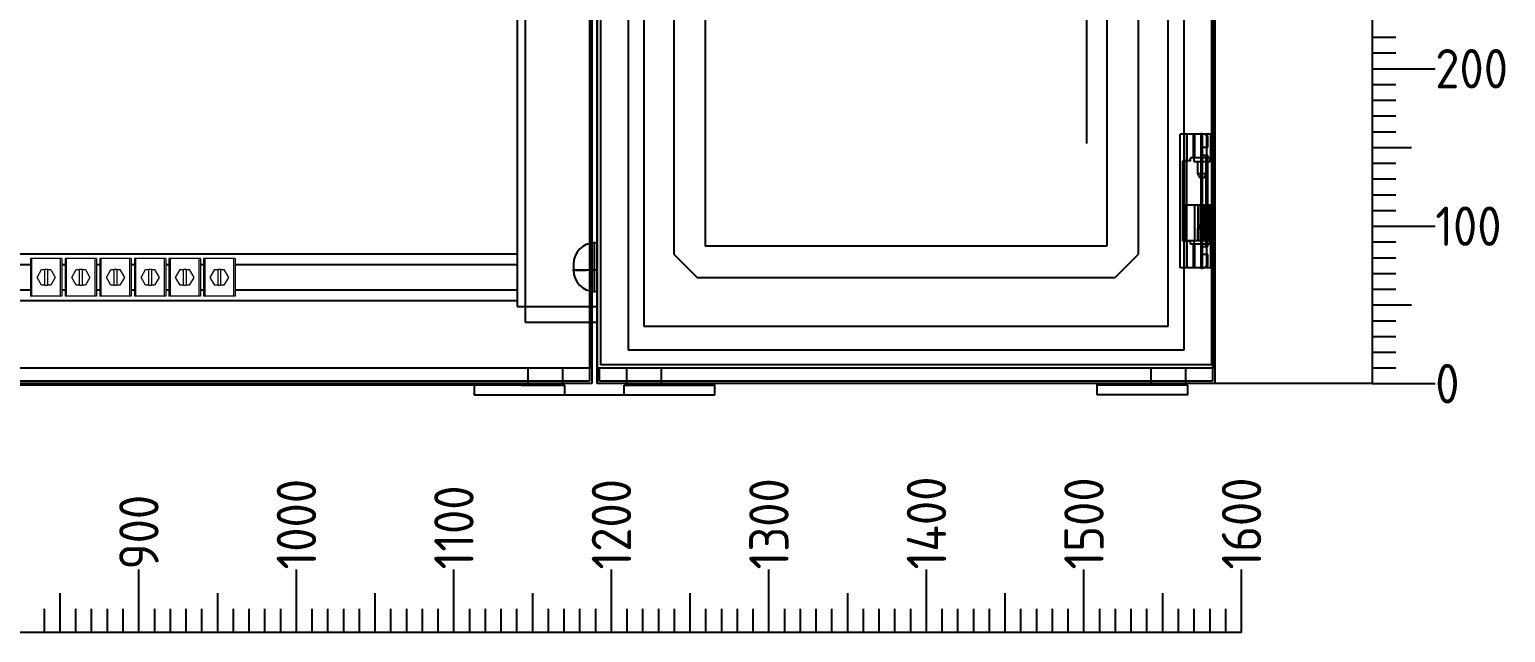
# Model space of a CAD drawing. Header units: millimetres. Extents: x 0 to 69574, y -5 to 41746.
# Drawn here: x 34810 to 35747, y 10609 to 10992 of the extents above; entities that cross this region are included whole.
import ezdxf
from ezdxf.enums import TextEntityAlignment as Align

# ---------------------------------------------------------------- set-up
doc = ezdxf.new("R2010")
doc.units = ezdxf.units.MM
doc.set_wipeout_variables(frame=1)
doc.layers.add('! NO PLOT !', color=7, linetype='Continuous', true_color=0xff75dd, plot=False)
doc.layers.add('000-PI-Oprema', color=30, linetype='Continuous', lineweight=5)
doc.layers.add('000-PI-ORMAR', color=2, linetype='Continuous')
doc.layers.add('004-PI-DIN Šina', color=3, linetype='Continuous')
doc.styles.add('PI0', font='isocpeur.ttf', dxfattribs={"width": 0.9})

# ---------------------------------------------------------------- blocks, each defined once
blk = doc.blocks.new('800mm bez ploce')
at = {"layer": '000-PI-ORMAR'}
for p, q in [((47920.01, 47274.57), (47920.01, 45290.07)), ((47921.51, 47274.57), (47921.51, 45290.07)), ((47921.52, 45290.07), (47921.52, 47274.57)), ((47129.52, 45290.07), (47921.52, 45290.07)), ((47881.01, 45290.07), (47881.01, 45279.07)), ((47903.01, 45290.07), (47903.01, 45279.07)), ((47920.01, 45290.07), (47920.01, 45281.57)), ((47921.51, 45290.07), (47921.51, 45280.07)), ((47903.01, 45281.57), (47148.01, 45281.57)), ((47903.01, 45280.07), (47148.01, 45280.07)), ((47876.64, 45279.07), (47174.38, 45279.07)), ((47846.82, 45279.07), (47846.82, 45273.07)), ((47876.64, 45279.07), (47898.75, 45279.07)), ((47898.75, 45279.07), (47903.01, 45279.07)), ((47920.01, 45281.57), (47903.01, 45281.57)), ((47921.51, 45280.07), (47903.01, 45280.07)), ((47903.01, 45279.07), (47904.47, 45279.07)), ((47904.47, 45273.07), (47904.47, 45279.07)), ((47846.82, 45273.07), (47904.47, 45273.07))]:
    blk.add_line(p, q, dxfattribs=at)
blk = doc.blocks.new('*U949')
at = {"layer": '004-PI-DIN Šina', "ltscale": 0.25}
for p, q in [((0, 15), (697.49, 15)), ((0, -15), (0, 15)), ((697.49, 15), (697.49, -15)), ((697.49, 8), (0, 8)), ((0, -8), (697.49, -8)), ((697.49, -15), (0, -15))]:
    blk.add_line(p, q, dxfattribs=at)
blk = doc.blocks.new('3240252_WCC_14-select__2', base_point=(55.67, 813.89))
at = {"layer": '000-PI-Oprema'}
for p, q in [((55.67, 837.89), (55.67, 813.89)), ((56.54, 837.89), (55.67, 837.89)), ((74.8, 837.89), (56.54, 837.89)), ((56.54, 813.89), (56.54, 837.89)), ((75.67, 837.89), (74.8, 837.89)), ((74.8, 813.89), (74.8, 837.89)), ((75.67, 837.89), (75.67, 813.89)), ((59.9, 825.89), (62.79, 830.89)), ((62.79, 820.89), (59.9, 825.89)), ((62.79, 830.89), (64.87, 830.89)), ((64.87, 820.89), (64.87, 830.89)), ((66.47, 830.89), (64.87, 830.89)), ((66.47, 830.89), (68.56, 830.89)), ((66.47, 830.89), (66.47, 820.89)), ((68.56, 830.89), (71.45, 825.89)), ((71.45, 825.89), (68.56, 820.89)), ((64.87, 820.89), (62.79, 820.89)), ((64.87, 820.89), (66.47, 820.89)), ((68.56, 820.89), (66.47, 820.89)), ((56.54, 813.89), (55.67, 813.89)), ((74.8, 813.89), (56.54, 813.89)), ((75.67, 813.89), (74.8, 813.89))]:
    blk.add_line(p, q, dxfattribs=at)
blk = doc.blocks.new('Drfsicht1', base_point=(65.67, 825.89))
blk.add_wipeout([(55.67, 837.89), (75.67, 837.89), (75.67, 813.89), (55.67, 813.89)])
at = {"layer": '000-PI-Oprema'}
blk.add_blockref('3240252_WCC_14-select__2', (55.67, 813.89), dxfattribs=at)
blk = doc.blocks.new('poveznica montaznih ploca 2100mm')
at = {"layer": '! NO PLOT !'}
for p, q in [((59472.54, 55742.17), (59472.54, 53847.74)), ((59477.54, 55740.77), (59477.54, 53837.74)), ((59565.54, 55740.77), (59565.54, 53837.74)), ((59570.54, 55742.17), (59570.54, 53847.74)), ((59521.54, 53856.71), (59521.54, 53888.77)), ((59535.57, 53870.74), (59507.5, 53870.74)), ((59508.17, 53874.74), (59508.17, 53870.74)), ((59508.17, 53870.74), (59516.28, 53870.74)), ((59534.9, 53870.74), (59526.79, 53870.74)), ((59534.9, 53874.74), (59534.9, 53870.74)), ((59472.54, 53847.74), (59570.54, 53847.74)), ((59477.54, 53847.74), (59477.54, 53837.74)), ((59565.54, 53847.74), (59565.54, 53837.74)), ((59477.54, 53837.74), (59565.54, 53837.74))]:
    blk.add_line(p, q, dxfattribs=at)
for centre, start, end in [((59521.54, 53874.74), 0, 180), ((59521.54, 53870.74), 180, 0)]:
    blk.add_arc(centre, 13.36, start, end, dxfattribs=at)
blk = doc.blocks.new('skala_2300')
for p, q in [((0, 540), (0, 0)), ((0, 220), (15, 220)), ((0, 210), (15, 210)), ((0, 200), (40, 200)), ((0, 200), (40, 200)), ((0, 200), (40, 200)), ((0, 200), (40, 200)), ((0, 200), (40, 200)), ((0, 200), (40, 200)), ((0, 200), (40, 200)), ((0, 200), (40, 200)), ((0, 190), (15, 190)), ((0, 180), (15, 180)), ((0, 170), (15, 170)), ((0, 160), (15, 160)), ((0, 150), (25, 150)), ((0, 140), (15, 140)), ((0, 130), (15, 130)), ((0, 120), (15, 120)), ((0, 110), (15, 110)), ((0, 100), (40, 100)), ((0, 90), (15, 90)), ((0, 80), (15, 80)), ((0, 70), (15, 70)), ((0, 60), (15, 60)), ((0, 50), (25, 50)), ((0, 40), (15, 40)), ((0, 30), (15, 30)), ((0, 20), (15, 20)), ((0, 10), (15, 10)), ((0, 0), (40, 0))]:
    blk.add_line(p, q)
at = {"style": 'PI0', "width": 0.9}
for s, p in [('200', (40, 200)), ('100', (40, 100)), ('0', (40, 0))]:
    blk.add_text(s, height=25, dxfattribs=at).set_placement(p, align=Align.MIDDLE_LEFT)

msp = doc.modelspace()

# ---------------------------------------------------------------- linework, layer by layer
at = {"layer": '! NO PLOT !', "ltscale": 0.25}
for p, q in [((35662.568, 10766.904), (35530.578, 10766.904)), ((35150.044, 10759.904), (35187.621, 10759.904))]:
    msp.add_line(p, q, dxfattribs=at)
at = {"color": 7}
for p, q in [((34879.571, 10608.904), (34879.571, 10648.904)), ((34979.571, 10608.904), (34979.571, 10648.904)), ((34979.571, 10608.904), (34979.571, 10648.904)), ((34979.571, 10608.904), (34979.571, 10648.904)), ((34979.571, 10608.904), (34979.571, 10648.904)), ((34979.571, 10608.904), (34979.571, 10648.904)), ((34979.571, 10608.904), (34979.571, 10648.904)), ((35079.571, 10608.904), (35079.571, 10648.904)), ((35179.571, 10608.904), (35179.571, 10648.904)), ((35179.571, 10608.904), (35179.571, 10648.904)), ((35179.571, 10608.904), (35179.571, 10648.904)), ((35179.571, 10608.904), (35179.571, 10648.904)), ((35179.571, 10608.904), (35179.571, 10648.904)), ((35179.571, 10608.904), (35179.571, 10648.904)), ((35279.571, 10608.904), (35279.571, 10648.904)), ((35379.571, 10608.904), (35379.571, 10648.904)), ((35379.571, 10608.904), (35379.571, 10648.904)), ((35379.571, 10608.904), (35379.571, 10648.904)), ((35379.571, 10608.904), (35379.571, 10648.904)), ((35379.571, 10608.904), (35379.571, 10648.904)), ((35379.571, 10608.904), (35379.571, 10648.904)), ((35479.571, 10608.904), (35479.571, 10648.904)), ((35579.571, 10608.904), (35579.571, 10648.904)), ((35579.571, 10608.904), (35579.571, 10648.904)), ((35579.571, 10608.904), (35579.571, 10648.904)), ((35579.571, 10608.904), (35579.571, 10648.904)), ((35579.571, 10608.904), (35579.571, 10648.904)), ((35579.571, 10608.904), (35579.571, 10648.904)), ((34829.571, 10608.904), (34829.571, 10633.904)), ((34929.571, 10608.904), (34929.571, 10633.904)), ((35029.571, 10608.904), (35029.571, 10633.904)), ((35129.571, 10608.904), (35129.571, 10633.904)), ((35229.571, 10608.904), (35229.571, 10633.904)), ((35329.571, 10608.904), (35329.571, 10633.904)), ((35429.571, 10608.904), (35429.571, 10633.904)), ((35529.571, 10608.904), (35529.571, 10633.904)), ((34819.571, 10608.904), (34819.571, 10623.904)), ((34839.571, 10608.904), (34839.571, 10623.904)), ((34849.571, 10608.904), (34849.571, 10623.904)), ((34859.571, 10608.904), (34859.571, 10623.904)), ((34869.571, 10608.904), (34869.571, 10623.904)), ((34889.571, 10608.904), (34889.571, 10623.904)), ((34899.571, 10608.904), (34899.571, 10623.904)), ((34909.571, 10608.904), (34909.571, 10623.904)), ((34919.571, 10608.904), (34919.571, 10623.904)), ((34939.571, 10608.904), (34939.571, 10623.904)), ((34949.571, 10608.904), (34949.571, 10623.904)), ((34959.571, 10608.904), (34959.571, 10623.904)), ((34969.571, 10608.904), (34969.571, 10623.904)), ((34989.571, 10608.904), (34989.571, 10623.904)), ((34999.571, 10608.904), (34999.571, 10623.904)), ((35009.571, 10608.904), (35009.571, 10623.904)), ((35019.571, 10608.904), (35019.571, 10623.904)), ((35039.571, 10608.904), (35039.571, 10623.904)), ((35049.571, 10608.904), (35049.571, 10623.904)), ((35059.571, 10608.904), (35059.571, 10623.904)), ((35069.571, 10608.904), (35069.571, 10623.904)), ((35089.571, 10608.904), (35089.571, 10623.904)), ((35099.571, 10608.904), (35099.571, 10623.904)), ((35109.571, 10608.904), (35109.571, 10623.904)), ((35119.571, 10608.904), (35119.571, 10623.904)), ((35139.571, 10608.904), (35139.571, 10623.904)), ((35149.571, 10608.904), (35149.571, 10623.904)), ((35159.571, 10608.904), (35159.571, 10623.904)), ((35169.571, 10608.904), (35169.571, 10623.904)), ((35189.571, 10608.904), (35189.571, 10623.904)), ((35199.571, 10608.904), (35199.571, 10623.904)), ((35209.571, 10608.904), (35209.571, 10623.904)), ((35219.571, 10608.904), (35219.571, 10623.904)), ((35239.571, 10608.904), (35239.571, 10623.904)), ((35249.571, 10608.904), (35249.571, 10623.904)), ((35259.571, 10608.904), (35259.571, 10623.904)), ((35269.571, 10608.904), (35269.571, 10623.904)), ((35289.571, 10608.904), (35289.571, 10623.904)), ((35299.571, 10608.904), (35299.571, 10623.904)), ((35309.571, 10608.904), (35309.571, 10623.904)), ((35319.571, 10608.904), (35319.571, 10623.904)), ((35339.571, 10608.904), (35339.571, 10623.904)), ((35349.571, 10608.904), (35349.571, 10623.904)), ((35359.571, 10608.904), (35359.571, 10623.904)), ((35369.571, 10608.904), (35369.571, 10623.904)), ((35389.571, 10608.904), (35389.571, 10623.904)), ((35399.571, 10608.904), (35399.571, 10623.904)), ((35409.571, 10608.904), (35409.571, 10623.904)), ((35419.571, 10608.904), (35419.571, 10623.904)), ((35439.571, 10608.904), (35439.571, 10623.904)), ((35449.571, 10608.904), (35449.571, 10623.904)), ((35459.571, 10608.904), (35459.571, 10623.904)), ((35469.571, 10608.904), (35469.571, 10623.904)), ((35489.571, 10608.904), (35489.571, 10623.904)), ((35499.571, 10608.904), (35499.571, 10623.904)), ((35509.571, 10608.904), (35509.571, 10623.904)), ((35519.571, 10608.904), (35519.571, 10623.904)), ((35539.571, 10608.904), (35539.571, 10623.904)), ((35549.571, 10608.904), (35549.571, 10623.904)), ((35559.571, 10608.904), (35559.571, 10623.904)), ((35569.571, 10608.904), (35569.571, 10623.904)), ((35579.571, 10608.904), (33979.571, 10608.904))]:
    msp.add_line(p, q, dxfattribs=at)
at = {"layer": '000-PI-ORMAR'}
for p, q in [((35189.083, 10766.904), (35170.583, 10766.904)), ((35189.083, 10768.404), (35172.083, 10768.404)), ((35544.083, 10768.404), (35189.083, 10768.404)), ((35544.083, 10766.904), (35189.083, 10766.904)), ((35245.272, 10759.904), (35245.272, 10766.904)), ((35487.31, 10766.904), (35245.855, 10766.904)), ((35487.917, 10759.904), (35487.917, 10766.904)), ((35561.083, 10768.404), (35544.083, 10768.404)), ((35562.583, 10766.904), (35544.083, 10766.904)), ((35187.621, 10765.904), (35189.083, 10765.904)), ((35187.621, 10759.904), (35187.621, 10765.904)), ((35187.621, 10759.904), (35245.272, 10759.904)), ((35189.083, 10765.904), (35193.341, 10765.904)), ((35193.341, 10765.904), (35245.272, 10765.904)), ((35539.849, 10765.904), (35487.917, 10765.904)), ((35545.568, 10759.904), (35487.917, 10759.904)), ((35544.107, 10765.904), (35539.849, 10765.904)), ((35545.568, 10765.904), (35544.107, 10765.904)), ((35545.568, 10759.904), (35545.568, 10765.904))]:
    msp.add_line(p, q, dxfattribs=at)

# ---------------------------------------------------------------- block references
at = {"layer": '! NO PLOT !'}
msp.add_blockref('poveznica montaznih ploca 2100mm', (-24352.743, -43031.862), dxfattribs=at)
msp.add_blockref('skala_2300', (35662.568, 10766.904))
at = {"layer": '000-PI-Oprema'}
msp.add_blockref('*U949', (34422.307, 10834.404), dxfattribs=at)

# ---------------------------------------------------------------- texts
at = {"color": 7, "style": 'PI0', "width": 0.9}
for s, p in [('1000', (34979.571, 10648.904)), ('1200', (35179.571, 10648.904)), ('1300', (35279.571, 10648.904)), ('1400', (35379.571, 10648.904)), ('1500', (35479.571, 10648.904)), ('1600', (35579.571, 10648.904)), ('900', (34879.571, 10648.904)), ('1100', (35079.571, 10648.904))]:
    msp.add_text(s, height=25, rotation=90, dxfattribs=at).set_placement(p, align=Align.MIDDLE_LEFT)

# ---------------------------------------------------------------- next in the draw order: block references
at = {"layer": '000-PI-Oprema'}
msp.add_blockref('Drfsicht1', (34930.666, 10834.404), dxfattribs=at)

# ---------------------------------------------------------------- next in the draw order: wipeouts: each hides what was drawn before it
msp.add_wipeout([(35170.583, 12761.473), (35561.071, 12761.473), (35560.583, 10778.973), (35170.571, 10776.973)]).dxf.layer = '000-PI-ORMAR'

# ---------------------------------------------------------------- next in the draw order: linework, layer by layer
at = {"layer": '! NO PLOT !'}
for p, q in [((35170.595, 12761.404), (35170.595, 10776.904)), ((35170.595, 10776.904), (35170.595, 12761.404)), ((35190.095, 12749.904), (35190.095, 10788.404)), ((35543.095, 10788.404), (35543.095, 12749.904)), ((35170.583, 10789.904), (35170.583, 12740.766)), ((35200.095, 12734.904), (35200.095, 10803.404)), ((35533.095, 10803.404), (35533.095, 12734.904)), ((35219.095, 12689.154), (35219.095, 10849.154)), ((35514.095, 10849.154), (35514.095, 12689.154)), ((35239.095, 12684.154), (35239.095, 10854.154)), ((35494.095, 12684.154), (35494.095, 10854.154)), ((35494.095, 10854.154), (35239.095, 10854.154)), ((35219.095, 10849.154), (35234.095, 10834.154)), ((35499.095, 10834.154), (35514.095, 10849.154)), ((35499.095, 10834.154), (35234.095, 10834.154)), ((35200.095, 10803.404), (35533.095, 10803.404)), ((35190.095, 10788.404), (35543.095, 10788.404))]:
    msp.add_line(p, q, dxfattribs=at)
at = {"layer": '! NO PLOT !', "ltscale": 0.25}
msp.add_line((35481.231, 11139.505), (35481.231, 10919.505), dxfattribs=at)
at = {"layer": '000-PI-ORMAR'}
for p, q in [((35170.595, 12761.404), (35170.595, 10776.904)), ((35172.595, 12759.404), (35172.595, 10778.904)), ((35560.595, 12759.404), (35560.595, 10778.904)), ((35561.083, 12761.404), (35561.083, 10776.904)), ((35562.583, 12761.404), (35562.583, 10776.904)), ((35562.595, 10776.904), (35562.595, 12761.404)), ((35562.595, 10776.904), (35562.595, 12761.404)), ((35554.488, 10896.554), (35554.488, 10926.254)), ((35540.595, 10840.404), (35540.595, 10925.404)), ((35560.038, 10925.404), (35540.595, 10925.404)), ((35543.078, 10908.404), (35543.078, 10925.404)), ((35543.283, 10840.404), (35543.283, 10925.404)), ((35545.176, 10908.404), (35545.176, 10925.404)), ((35548.938, 10925.404), (35548.938, 10910.404)), ((35549.851, 10910.404), (35549.851, 10925.404)), ((35553.959, 10840.404), (35553.959, 10925.404)), ((35558.113, 10916.904), (35553.959, 10916.904)), ((35554.488, 10910.404), (35554.488, 10925.404)), ((35554.706, 10840.404), (35554.706, 10925.404)), ((35557.466, 10923.404), (35558.113, 10923.404)), ((35557.466, 10842.404), (35557.466, 10923.404)), ((35557.47, 10848.904), (35557.47, 10916.904)), ((35558.113, 10916.904), (35558.113, 10923.404)), ((35560.038, 10910.404), (35560.038, 10925.404)), ((35542.35, 10857.404), (35542.35, 10908.404)), ((35547.274, 10908.404), (35542.35, 10908.404)), ((35544.812, 10857.404), (35544.812, 10908.404)), ((35560.038, 10910.404), (35547.274, 10910.404)), ((35547.274, 10908.404), (35547.274, 10910.404)), ((35549.388, 10910.404), (35549.388, 10907.904)), ((35549.388, 10907.904), (35559.588, 10907.904)), ((35551.538, 10907.904), (35551.538, 10900.415)), ((35553.959, 10911.904), (35558.194, 10911.904)), ((35557.041, 10853.904), (35557.041, 10911.904)), ((35557.438, 10900.415), (35557.438, 10907.904)), ((35557.76, 10853.904), (35557.76, 10911.904)), ((35558.194, 10853.904), (35558.194, 10911.904)), ((35559.588, 10907.904), (35559.588, 10910.404)), ((35551.538, 10900.415), (35557.438, 10900.415)), ((35551.538, 10900.415), (35552.988, 10897.904)), ((35552.988, 10897.904), (35555.988, 10897.904)), ((35555.988, 10897.904), (35557.438, 10900.415)), ((35543.795, 10880.404), (35543.795, 10857.904)), ((35543.795, 10880.404), (35560.595, 10880.404)), ((35549.745, 10880.404), (35549.745, 10857.904)), ((35551.745, 10880.404), (35551.745, 10857.904)), ((35553.416, 10880.404), (35553.416, 10857.904)), ((35553.774, 10880.404), (35553.774, 10857.904)), ((35555.916, 10880.404), (35555.916, 10857.904)), ((35556.273, 10880.404), (35556.273, 10857.904)), ((35556.634, 10880.404), (35556.634, 10857.904)), ((35557.758, 10880.404), (35557.758, 10857.904)), ((35558.513, 10880.404), (35558.513, 10857.904)), ((35558.634, 10857.904), (35558.634, 10880.404)), ((35559.637, 10880.404), (35559.637, 10857.904)), ((35560.393, 10880.404), (35560.393, 10857.904)), ((35552.988, 10867.904), (35551.538, 10865.392)), ((35551.538, 10865.392), (35551.538, 10857.904)), ((35551.538, 10865.392), (35557.438, 10865.392)), ((35552.988, 10867.904), (35555.988, 10867.904)), ((35554.488, 10839.554), (35554.488, 10869.254)), ((35557.438, 10865.392), (35555.988, 10867.904)), ((35557.438, 10857.904), (35557.438, 10865.392)), ((35547.274, 10857.404), (35542.35, 10857.404)), ((35543.078, 10840.404), (35543.078, 10857.404)), ((35543.795, 10857.904), (35560.595, 10857.904)), ((35545.176, 10840.404), (35545.176, 10857.404)), ((35547.274, 10855.404), (35547.274, 10857.404)), ((35560.038, 10855.404), (35547.274, 10855.404)), ((35548.938, 10855.404), (35548.938, 10840.404)), ((35549.388, 10857.904), (35549.388, 10855.404)), ((35549.851, 10840.404), (35549.851, 10855.404)), ((35553.959, 10853.904), (35558.194, 10853.904)), ((35554.488, 10840.404), (35554.488, 10855.404)), ((35559.588, 10855.404), (35559.588, 10857.904)), ((35560.038, 10840.404), (35560.038, 10855.404)), ((35558.113, 10848.904), (35553.959, 10848.904)), ((35557.466, 10842.404), (35558.113, 10842.404)), ((35558.113, 10842.404), (35558.113, 10848.904)), ((35560.038, 10840.404), (35540.595, 10840.404)), ((35170.583, 10766.904), (35170.583, 10789.904)), ((35170.583, 10776.904), (35170.583, 10766.904)), ((35170.595, 10776.904), (35562.595, 10776.904)), ((35170.595, 10776.904), (35562.595, 10776.904)), ((35172.083, 10768.404), (35172.083, 10776.904)), ((35560.595, 10778.904), (35172.595, 10778.904)), ((35189.083, 10776.904), (35189.083, 10765.904)), ((35211.083, 10776.904), (35211.083, 10765.904)), ((35522.107, 10776.904), (35522.107, 10765.904)), ((35544.107, 10776.904), (35544.107, 10765.904)), ((35561.083, 10776.904), (35561.083, 10768.404)), ((35562.583, 10776.904), (35562.583, 10766.904))]:
    msp.add_line(p, q, dxfattribs=at)
for centre, start_param, end_param in [((35555.534, 10923.404), 4.712389, 6.2831853), ((35556.181, 10923.404), 4.712389, 6.2831853), ((35555.534, 10842.404), 3.1415927, 4.712389), ((35556.181, 10842.404), 3.1415927, 4.712389)]:
    msp.add_ellipse(centre, major_axis=(0, 2), ratio=0.9659258, start_param=start_param, end_param=end_param, dxfattribs=at)

# ---------------------------------------------------------------- next in the draw order: block references
at = {"layer": '000-PI-Oprema'}
msp.add_blockref('Drfsicht1', (34908.666, 10834.404), dxfattribs=at)

# ---------------------------------------------------------------- next in the draw order: block references
msp.add_blockref('Drfsicht1', (34886.666, 10834.404), dxfattribs=at)

# ---------------------------------------------------------------- next in the draw order: block references
msp.add_blockref('Drfsicht1', (34864.666, 10834.404), dxfattribs=at)

# ---------------------------------------------------------------- next in the draw order: block references
msp.add_blockref('Drfsicht1', (34842.666, 10834.404), dxfattribs=at)

# ---------------------------------------------------------------- next in the draw order: block references
msp.add_blockref('Drfsicht1', (34820.666, 10834.404), dxfattribs=at)

# ---------------------------------------------------------------- next in the draw order: block references
at = {"layer": '000-PI-Oprema', "ltscale": 0.25}
msp.add_blockref('800mm bez ploce', (-12754.44, -34513.162), dxfattribs=at)

doc.saveas('drawing.dxf')
